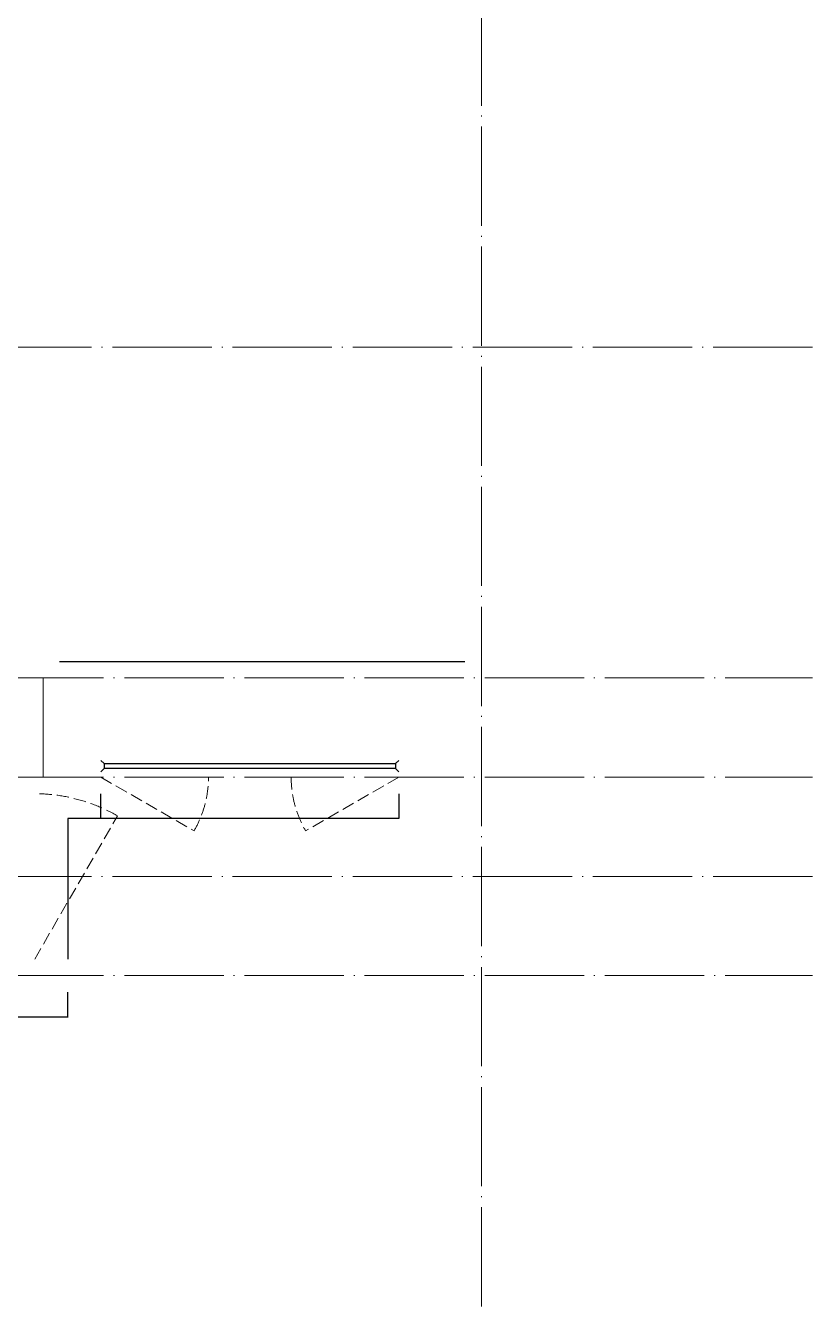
# Model space of a CAD drawing. Extents: x 27938 to 983267, y -209821 to 1628073.
# Drawn here: x 728462 to 733217, y 440032 to 447777 of the extents above; entities that cross this region are included whole.
import ezdxf

# ---------------------------------------------------------------- set-up
doc = ezdxf.new("R2010")
doc.units = 0
doc.header["$LTSCALE"] = 1000
doc.header["$MEASUREMENT"] = 0
doc.linetypes.add('DASH', pattern=[0.35, 0.25, -0.1])
doc.linetypes.add('DOTE', pattern=[2.42, 2, -0.2, 0.02, -0.2])
for name, color, linetype in [('$RECOVER_210609100354-0', 7, 'Continuous'), ('3-栏杆1', 135, 'Continuous'), ('3.5方案汇报，与郭总、侯月琴确定户型_t8$0$2020.03.04 -1安徽标准化洋房户型(UA）_t8_t8$0$看线', 154, 'Continuous'), ('看线', 251, 'Continuous')]:
    doc.layers.add(name, color=color, linetype=linetype)
doc.layers.add('DOTE', color=19, linetype='DOTE', lineweight=9)
doc.layers.add('WINDOW', color=144, linetype='Continuous', lineweight=15)

# ---------------------------------------------------------------- blocks, each defined once
blk = doc.blocks.new('GFDGDGRDGRDG')
at = {"layer": 'DOTE', "linetype": 'DOTE', "ltscale": 0.3}
for p, q in [((624393.7, 360558.3), (624393.7, 376108.3)), ((626393.7, 366358.3), (573593.7, 366358.3)), ((573593.7, 364358.3), (626393.7, 364358.3)), ((621743.7, 363758.3), (621743.7, 364358.3)), ((573593.7, 363758.3), (626393.7, 363758.3)), ((626393.7, 363158.3), (573593.7, 363158.3)), ((573593.7, 362558.3), (626393.7, 362558.3))]:
    blk.add_line(p, q, dxfattribs=at)
blk = doc.blocks.new('DSFDS')
at = {"layer": '3-栏杆1', "color": 5}
for p, q in [((490702.7, 517230.7), (490682.5, 517248.5)), ((490682.5, 517248.5), (490702.7, 517230.7)), ((490682.5, 517181.5), (490702.7, 517201.4)), ((492462.2, 517230.6), (490702.7, 517230.7)), ((490702.7, 517230.7), (490702.7, 517201.4)), ((490702.7, 517201.4), (492462.2, 517201.3)), ((492462.2, 517230.7), (492482.5, 517248.5)), ((492482.5, 517248.5), (492462.2, 517230.7)), ((492462.2, 517230.7), (492462.2, 517201.4)), ((492462.2, 517201.4), (492482.5, 517181.5)), ((492482.5, 517181.5), (492462.2, 517201.4))]:
    blk.add_line(p, q, dxfattribs=at)

msp = doc.modelspace()

# ---------------------------------------------------------------- linework, layer by layer
at = {"layer": '$RECOVER_210609100354-0', "color": 30, "const_width": 8}
msp.add_lwpolyline([(728716.6, 441932.1), (728716.6, 441782.1), (727566.6, 441782.1), (727566.6, 441932.1)], dxfattribs=at)
at = {"layer": '3.5方案汇报，与郭总、侯月琴确定户型_t8$0$2020.03.04 -1安徽标准化洋房户型(UA）_t8_t8$0$看线', "ltscale": 10}
msp.add_lwpolyline([(728666.6, 443932.1), (731116.6, 443932.1)], dxfattribs=at)
at = {"layer": 'WINDOW', "color": 250, "linetype": 'DASH', "ltscale": 0.3}
for points in [[(728916.6, 443232.1), (729479.7, 442907.5, 0.131485), (729566.6, 443232.1)], [(730716.6, 443232.1), (730153.4, 442907.5, -0.131485), (730066.6, 443232.1)], [(728516.6, 442132.1), (729016.6, 442998.1, 0.131652), (728516.6, 443132.1)]]:
    msp.add_lwpolyline(points, format="xyb", dxfattribs=at)
at = {"layer": '看线', "color": 202, "ltscale": 0.5}
for points in [[(730716.6, 443132.1), (730716.6, 442982.1), (728716.6, 442982.1), (728716.6, 442132.1)], [(730716.6, 443132.1), (730716.6, 442982.1), (728916.6, 442982.1), (728916.6, 443132.1)]]:
    msp.add_lwpolyline(points, dxfattribs=at)

# ---------------------------------------------------------------- block references
at = {"layer": '3-栏杆1', "color": 5, "xscale": -1}
msp.add_blockref('DSFDS', (1221399, -73916.4), dxfattribs=at)
at = {"layer": '3.5方案汇报，与郭总、侯月琴确定户型_t8$0$2020.03.04 -1安徽标准化洋房户型(UA）_t8_t8$0$看线', "ltscale": 10}
msp.add_blockref('GFDGDGRDGRDG', (106822.9, 79473.8), dxfattribs=at)

doc.saveas('drawing.dxf')
